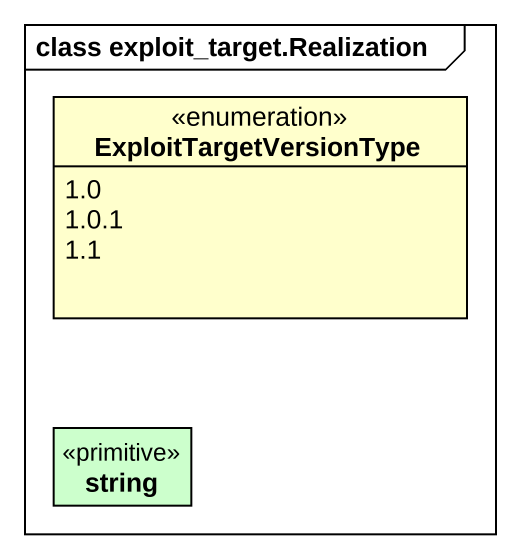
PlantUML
@startuml
mainframe class exploit_target.Realization
hide circle
hide empty members
enum ExploitTargetVersionType {
  1.0
  1.0.1
  1.1
}
class string <<primitive>> #CCFFCC
@enduml
